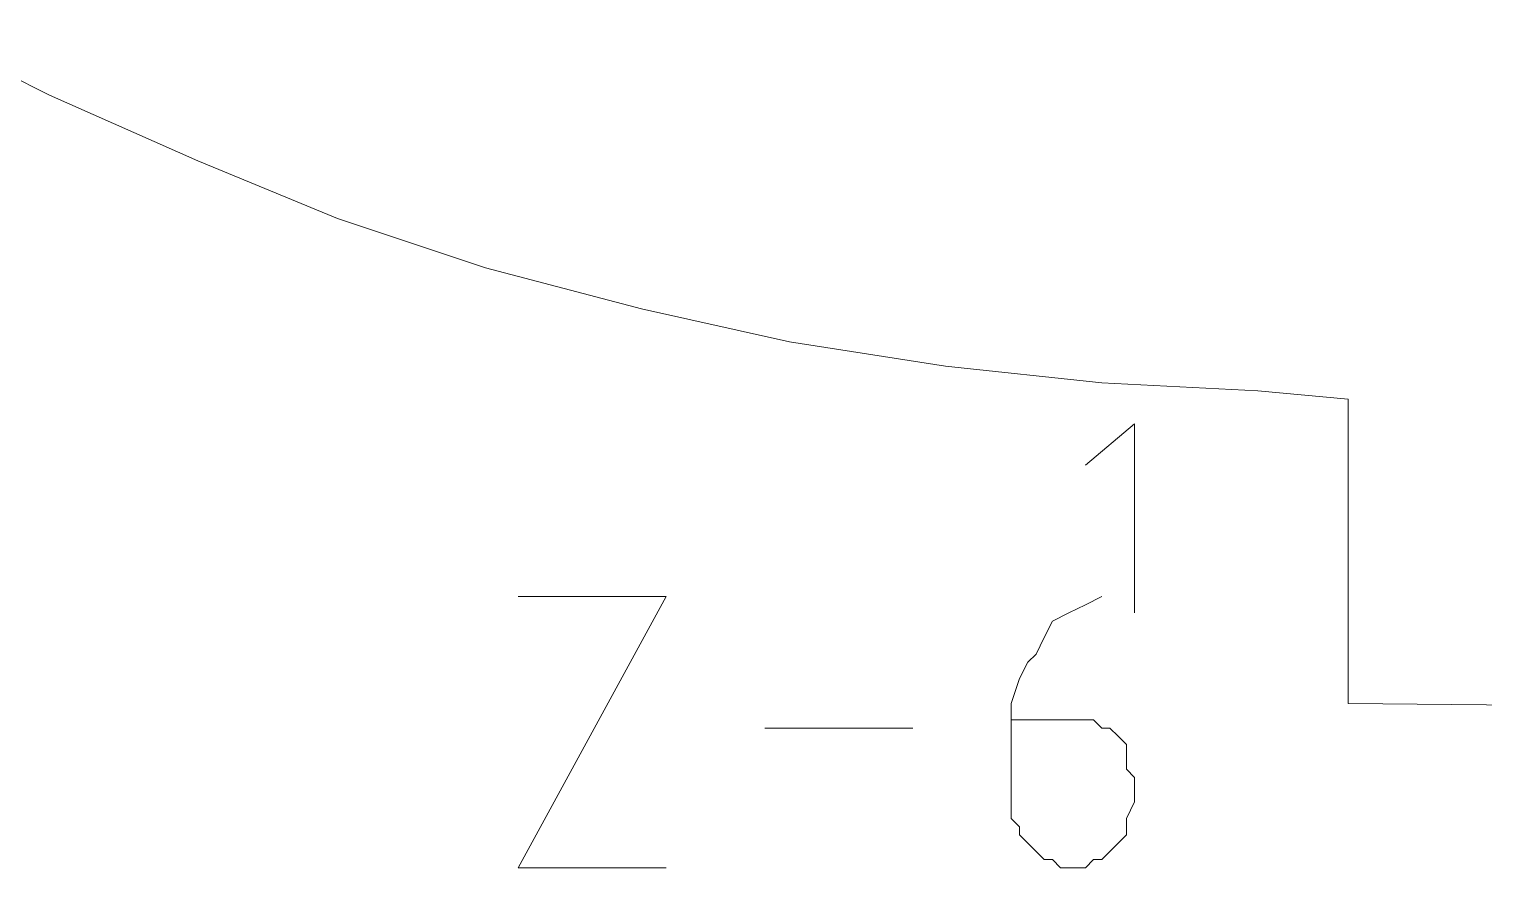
# Model space of a CAD drawing. Header units: centimetres. Extents: x -10.4 to 10.4, y -10.8 to 7.6.
# Drawn here: x -0.924 to 0.077, y -6.138 to -5.561 of the extents above; entities that cross this region are included whole.
import ezdxf
from ezdxf.lldxf.tags import DXFTag

# ---------------------------------------------------------------- set-up
doc = ezdxf.new("R2010")
doc.units = ezdxf.units.CM
doc.header["$MEASUREMENT"] = 0
doc.layers.add('layer 1', color=7, linetype='Continuous')
tags = doc.linetypes.add('New Line408', pattern=[0.2, 0.1, -0.1]).pattern_tags.tags
tags[6:7] = [DXFTag(74, 4), DXFTag(75, 0), DXFTag(340, '0'), DXFTag(46, 1.0), DXFTag(50, 0.0), DXFTag(44, 0.0), DXFTag(45, 0.0)]
tags[4:5] = [DXFTag(74, 4), DXFTag(75, 0), DXFTag(340, '0'), DXFTag(46, 1.0), DXFTag(50, 0.0), DXFTag(44, 0.0), DXFTag(45, 0.0)]
tags = doc.linetypes.add('New Line409', pattern=[0.2, 0.1, -0.1]).pattern_tags.tags
tags[6:7] = [DXFTag(74, 4), DXFTag(75, 0), DXFTag(340, '0'), DXFTag(46, 1.0), DXFTag(50, 0.0), DXFTag(44, 0.0), DXFTag(45, 0.0)]
tags[4:5] = [DXFTag(74, 4), DXFTag(75, 0), DXFTag(340, '0'), DXFTag(46, 1.0), DXFTag(50, 0.0), DXFTag(44, 0.0), DXFTag(45, 0.0)]
tags = doc.linetypes.add('New Line410', pattern=[0.2, 0.1, -0.1]).pattern_tags.tags
tags[6:7] = [DXFTag(74, 4), DXFTag(75, 0), DXFTag(340, '0'), DXFTag(46, 1.0), DXFTag(50, 0.0), DXFTag(44, 0.0), DXFTag(45, 0.0)]
tags[4:5] = [DXFTag(74, 4), DXFTag(75, 0), DXFTag(340, '0'), DXFTag(46, 1.0), DXFTag(50, 0.0), DXFTag(44, 0.0), DXFTag(45, 0.0)]
tags = doc.linetypes.add('New Line411', pattern=[0.2, 0.1, -0.1]).pattern_tags.tags
tags[6:7] = [DXFTag(74, 4), DXFTag(75, 0), DXFTag(340, '0'), DXFTag(46, 1.0), DXFTag(50, 0.0), DXFTag(44, 0.0), DXFTag(45, 0.0)]
tags[4:5] = [DXFTag(74, 4), DXFTag(75, 0), DXFTag(340, '0'), DXFTag(46, 1.0), DXFTag(50, 0.0), DXFTag(44, 0.0), DXFTag(45, 0.0)]
tags = doc.linetypes.add('New Line412', pattern=[0.2, 0.1, -0.1]).pattern_tags.tags
tags[6:7] = [DXFTag(74, 4), DXFTag(75, 0), DXFTag(340, '0'), DXFTag(46, 1.0), DXFTag(50, 0.0), DXFTag(44, 0.0), DXFTag(45, 0.0)]
tags[4:5] = [DXFTag(74, 4), DXFTag(75, 0), DXFTag(340, '0'), DXFTag(46, 1.0), DXFTag(50, 0.0), DXFTag(44, 0.0), DXFTag(45, 0.0)]
tags = doc.linetypes.add('New Line413', pattern=[0.2, 0.1, -0.1]).pattern_tags.tags
tags[6:7] = [DXFTag(74, 4), DXFTag(75, 0), DXFTag(340, '0'), DXFTag(46, 1.0), DXFTag(50, 0.0), DXFTag(44, 0.0), DXFTag(45, 0.0)]
tags[4:5] = [DXFTag(74, 4), DXFTag(75, 0), DXFTag(340, '0'), DXFTag(46, 1.0), DXFTag(50, 0.0), DXFTag(44, 0.0), DXFTag(45, 0.0)]
tags = doc.linetypes.add('New Line414', pattern=[0.2, 0.1, -0.1]).pattern_tags.tags
tags[6:7] = [DXFTag(74, 4), DXFTag(75, 0), DXFTag(340, '0'), DXFTag(46, 1.0), DXFTag(50, 0.0), DXFTag(44, 0.0), DXFTag(45, 0.0)]
tags[4:5] = [DXFTag(74, 4), DXFTag(75, 0), DXFTag(340, '0'), DXFTag(46, 1.0), DXFTag(50, 0.0), DXFTag(44, 0.0), DXFTag(45, 0.0)]
tags = doc.linetypes.add('New Line415', pattern=[0.2, 0.1, -0.1]).pattern_tags.tags
tags[6:7] = [DXFTag(74, 4), DXFTag(75, 0), DXFTag(340, '0'), DXFTag(46, 1.0), DXFTag(50, 0.0), DXFTag(44, 0.0), DXFTag(45, 0.0)]
tags[4:5] = [DXFTag(74, 4), DXFTag(75, 0), DXFTag(340, '0'), DXFTag(46, 1.0), DXFTag(50, 0.0), DXFTag(44, 0.0), DXFTag(45, 0.0)]
tags = doc.linetypes.add('New Line416', pattern=[0.2, 0.1, -0.1]).pattern_tags.tags
tags[6:7] = [DXFTag(74, 4), DXFTag(75, 0), DXFTag(340, '0'), DXFTag(46, 1.0), DXFTag(50, 0.0), DXFTag(44, 0.0), DXFTag(45, 0.0)]
tags[4:5] = [DXFTag(74, 4), DXFTag(75, 0), DXFTag(340, '0'), DXFTag(46, 1.0), DXFTag(50, 0.0), DXFTag(44, 0.0), DXFTag(45, 0.0)]
tags = doc.linetypes.add('New Line417', pattern=[0.2, 0.1, -0.1]).pattern_tags.tags
tags[6:7] = [DXFTag(74, 4), DXFTag(75, 0), DXFTag(340, '0'), DXFTag(46, 1.0), DXFTag(50, 0.0), DXFTag(44, 0.0), DXFTag(45, 0.0)]
tags[4:5] = [DXFTag(74, 4), DXFTag(75, 0), DXFTag(340, '0'), DXFTag(46, 1.0), DXFTag(50, 0.0), DXFTag(44, 0.0), DXFTag(45, 0.0)]
tags = doc.linetypes.add('New Line418', pattern=[0.2, 0.1, -0.1]).pattern_tags.tags
tags[6:7] = [DXFTag(74, 4), DXFTag(75, 0), DXFTag(340, '0'), DXFTag(46, 1.0), DXFTag(50, 0.0), DXFTag(44, 0.0), DXFTag(45, 0.0)]
tags[4:5] = [DXFTag(74, 4), DXFTag(75, 0), DXFTag(340, '0'), DXFTag(46, 1.0), DXFTag(50, 0.0), DXFTag(44, 0.0), DXFTag(45, 0.0)]
tags = doc.linetypes.add('New Line419', pattern=[0.2, 0.1, -0.1]).pattern_tags.tags
tags[6:7] = [DXFTag(74, 4), DXFTag(75, 0), DXFTag(340, '0'), DXFTag(46, 1.0), DXFTag(50, 0.0), DXFTag(44, 0.0), DXFTag(45, 0.0)]
tags[4:5] = [DXFTag(74, 4), DXFTag(75, 0), DXFTag(340, '0'), DXFTag(46, 1.0), DXFTag(50, 0.0), DXFTag(44, 0.0), DXFTag(45, 0.0)]

msp = doc.modelspace()

# ---------------------------------------------------------------- linework, layer by layer
at = {"layer": 'layer 1', "color": 5, "linetype": 'New Line419', "lineweight": 9}
msp.add_open_spline([(-0.91009, -5.60621), (-0.91009, -5.60621), (-1.00051, -5.56085), (-1.00051, -5.56085)], degree=3, dxfattribs=at)
at = {"layer": 'layer 1', "color": 5, "linetype": 'New Line418', "lineweight": 9}
msp.add_open_spline([(-0.80815, -5.65142), (-0.80815, -5.65142), (-0.91009, -5.60621), (-0.91009, -5.60621)], degree=3, dxfattribs=at)
at = {"layer": 'layer 1', "color": 5, "linetype": 'New Line417', "lineweight": 9}
msp.add_open_spline([(-0.71204, -5.69109), (-0.71204, -5.69109), (-0.80815, -5.65142), (-0.80815, -5.65142)], degree=3, dxfattribs=at)
at = {"layer": 'layer 1', "color": 5, "linetype": 'New Line416', "lineweight": 9}
msp.add_open_spline([(-0.6101, -5.72507), (-0.6101, -5.72507), (-0.71204, -5.69109), (-0.71204, -5.69109)], degree=3, dxfattribs=at)
at = {"layer": 'layer 1', "color": 5, "linetype": 'New Line415', "lineweight": 9}
msp.add_open_spline([(-0.50261, -5.75336), (-0.50261, -5.75336), (-0.6101, -5.72507), (-0.6101, -5.72507)], degree=3, dxfattribs=at)
at = {"layer": 'layer 1', "color": 5, "linetype": 'New Line414', "lineweight": 9}
msp.add_open_spline([(-0.40082, -5.77597), (-0.40082, -5.77597), (-0.50261, -5.75336), (-0.50261, -5.75336)], degree=3, dxfattribs=at)
at = {"layer": 'layer 1', "color": 5, "linetype": 'New Line413', "lineweight": 9}
msp.add_open_spline([(-0.29333, -5.79288), (-0.29333, -5.79288), (-0.40082, -5.77597), (-0.40082, -5.77597)], degree=3, dxfattribs=at)
at = {"layer": 'layer 1', "color": 5, "linetype": 'New Line412', "lineweight": 9}
msp.add_open_spline([(-0.18585, -5.80426), (-0.18585, -5.80426), (-0.29333, -5.79288), (-0.29333, -5.79288)], degree=3, dxfattribs=at)
at = {"layer": 'layer 1', "color": 5, "linetype": 'New Line411', "lineweight": 9}
msp.add_open_spline([(-0.07837, -5.8098), (-0.07837, -5.8098), (-0.18585, -5.80426), (-0.18585, -5.80426)], degree=3, dxfattribs=at)
at = {"layer": 'layer 1', "color": 5, "linetype": 'New Line410', "lineweight": 9}
msp.add_open_spline([(-0.01609, -5.81549), (-0.01609, -5.81549), (-0.07837, -5.8098), (-0.07837, -5.8098)], degree=3, dxfattribs=at)
at = {"layer": 'layer 1', "color": 5, "linetype": 'New Line409', "lineweight": 9}
msp.add_open_spline([(-0.01609, -6.02491), (-0.01609, -6.02491), (-0.01609, -5.81549), (-0.01609, -5.81549)], degree=3, dxfattribs=at)
at = {"layer": 'layer 1', "color": 1, "lineweight": 20}
for points in [[(-0.16324, -5.83255), (-0.16324, -5.83255), (-0.19708, -5.86084), (-0.19708, -5.86084)], [(-0.16324, -5.96264), (-0.16324, -5.96264), (-0.16324, -5.83255), (-0.16324, -5.83255)], [(-0.58749, -6.13809), (-0.58749, -6.13809), (-0.4857, -5.95126), (-0.4857, -5.95126)], [(-0.4857, -5.95126), (-0.4857, -5.95126), (-0.58749, -5.95126), (-0.58749, -5.95126)], [(-0.19708, -5.95695), (-0.19708, -5.95695), (-0.20846, -5.96264), (-0.20846, -5.96264)], [(-0.18585, -5.95126), (-0.18585, -5.95126), (-0.19708, -5.95695), (-0.19708, -5.95695)], [(-0.18585, -5.95126), (-0.18585, -5.95126), (-0.18585, -5.95126), (-0.18585, -5.95126)], [(-0.21984, -5.96833), (-0.21984, -5.96833), (-0.22537, -5.97955), (-0.22537, -5.97955)], [(-0.20846, -5.96264), (-0.20846, -5.96264), (-0.21984, -5.96833), (-0.21984, -5.96833)], [(-0.22537, -5.97955), (-0.22537, -5.97955), (-0.23106, -5.99093), (-0.23106, -5.99093)], [(-0.23675, -5.99662), (-0.23675, -5.99662), (-0.24244, -6.00785), (-0.24244, -6.00785)], [(-0.23106, -5.99093), (-0.23106, -5.99093), (-0.23675, -5.99662), (-0.23675, -5.99662)], [(-0.24244, -6.00785), (-0.24244, -6.00785), (-0.24812, -6.02491), (-0.24812, -6.02491)], [(-0.24812, -6.02491), (-0.24812, -6.02491), (-0.24812, -6.03615), (-0.24812, -6.03615)], [(-0.24812, -6.03615), (-0.24812, -6.03615), (-0.24812, -6.09273), (-0.24812, -6.09273)], [(-0.20846, -6.03615), (-0.20846, -6.03615), (-0.24812, -6.03615), (-0.24812, -6.03615)], [(-0.19708, -6.03615), (-0.19708, -6.03615), (-0.20846, -6.03615), (-0.20846, -6.03615)], [(-0.19154, -6.03615), (-0.19154, -6.03615), (-0.19708, -6.03615), (-0.19708, -6.03615)], [(-0.18585, -6.04183), (-0.18585, -6.04183), (-0.19154, -6.03615), (-0.19154, -6.03615)], [(-0.31594, -6.04183), (-0.31594, -6.04183), (-0.41773, -6.04183), (-0.41773, -6.04183)], [(-0.18016, -6.04183), (-0.18016, -6.04183), (-0.18585, -6.04183), (-0.18585, -6.04183)], [(-0.17448, -6.04752), (-0.17448, -6.04752), (-0.18016, -6.04183), (-0.18016, -6.04183)], [(-0.16879, -6.05321), (-0.16879, -6.05321), (-0.17448, -6.04752), (-0.17448, -6.04752)], [(-0.16879, -6.05874), (-0.16879, -6.05874), (-0.16879, -6.05321), (-0.16879, -6.05321)], [(-0.16879, -6.07012), (-0.16879, -6.07012), (-0.16879, -6.05874), (-0.16879, -6.05874)], [(-0.16324, -6.07581), (-0.16324, -6.07581), (-0.16879, -6.07012), (-0.16879, -6.07012)], [(-0.16324, -6.09273), (-0.16324, -6.09273), (-0.16324, -6.07581), (-0.16324, -6.07581)], [(-0.16324, -6.07581), (-0.16324, -6.07581), (-0.16324, -6.07581), (-0.16324, -6.07581)], [(-0.24812, -6.09273), (-0.24812, -6.09273), (-0.24812, -6.09273), (-0.24812, -6.09273)], [(-0.24812, -6.09273), (-0.24812, -6.09273), (-0.24812, -6.10411), (-0.24812, -6.10411)], [(-0.16879, -6.10411), (-0.16879, -6.10411), (-0.16324, -6.09273), (-0.16324, -6.09273)], [(-0.24812, -6.10411), (-0.24812, -6.10411), (-0.24244, -6.10979), (-0.24244, -6.10979)], [(-0.16879, -6.10979), (-0.16879, -6.10979), (-0.16879, -6.10411), (-0.16879, -6.10411)], [(-0.24244, -6.10979), (-0.24244, -6.10979), (-0.24244, -6.11533), (-0.24244, -6.11533)], [(-0.24244, -6.11533), (-0.24244, -6.11533), (-0.23675, -6.12102), (-0.23675, -6.12102)], [(-0.17448, -6.12102), (-0.17448, -6.12102), (-0.16879, -6.11533), (-0.16879, -6.11533)], [(-0.16879, -6.11533), (-0.16879, -6.11533), (-0.16879, -6.10979), (-0.16879, -6.10979)], [(-0.23675, -6.12102), (-0.23675, -6.12102), (-0.23106, -6.1267), (-0.23106, -6.1267)], [(-0.23106, -6.1267), (-0.23106, -6.1267), (-0.22537, -6.13239), (-0.22537, -6.13239)], [(-0.18585, -6.13239), (-0.18585, -6.13239), (-0.18016, -6.1267), (-0.18016, -6.1267)], [(-0.18016, -6.1267), (-0.18016, -6.1267), (-0.17448, -6.12102), (-0.17448, -6.12102)], [(-0.4857, -6.13809), (-0.4857, -6.13809), (-0.58749, -6.13809), (-0.58749, -6.13809)], [(-0.22537, -6.13239), (-0.22537, -6.13239), (-0.21984, -6.13239), (-0.21984, -6.13239)], [(-0.21984, -6.13239), (-0.21984, -6.13239), (-0.21415, -6.13809), (-0.21415, -6.13809)], [(-0.21415, -6.13809), (-0.21415, -6.13809), (-0.20846, -6.13809), (-0.20846, -6.13809)], [(-0.20846, -6.13809), (-0.20846, -6.13809), (-0.20846, -6.13809), (-0.20846, -6.13809)], [(-0.20846, -6.13809), (-0.20846, -6.13809), (-0.19708, -6.13809), (-0.19708, -6.13809)], [(-0.19708, -6.13809), (-0.19708, -6.13809), (-0.19154, -6.13239), (-0.19154, -6.13239)], [(-0.19154, -6.13239), (-0.19154, -6.13239), (-0.18585, -6.13239), (-0.18585, -6.13239)]]:
    msp.add_open_spline(points, degree=3, dxfattribs=at)
at = {"layer": 'layer 1', "color": 5, "linetype": 'New Line408', "lineweight": 9}
msp.add_open_spline([(1.14946, -6.03615), (1.14946, -6.03615), (-0.01609, -6.02491), (-0.01609, -6.02491)], degree=3, dxfattribs=at)

doc.saveas('drawing.dxf')
